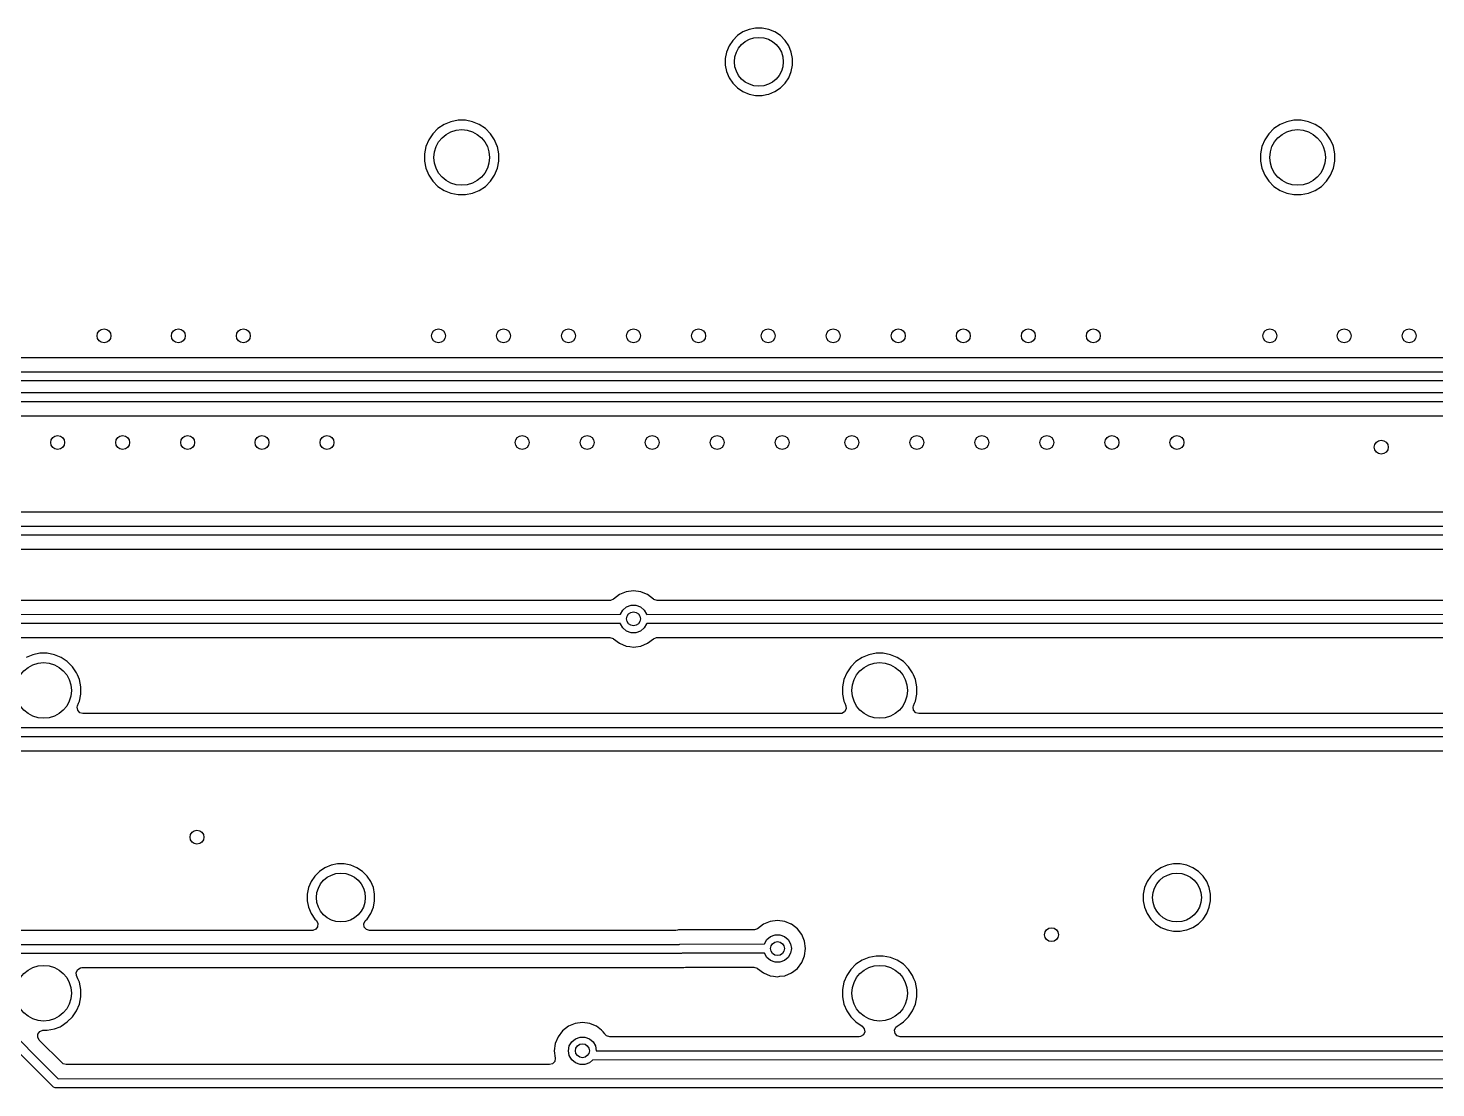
# Model space of a CAD drawing. Extents: x 0.7 to 11, y -6.1 to -1.6.
# Drawn here: x 8.534 to 9.727, y -5.02 to -4.121 of the extents above; entities that cross this region are included whole.
import ezdxf

# ---------------------------------------------------------------- set-up
doc = ezdxf.new("R2010")
doc.units = 0
doc.header["$MEASUREMENT"] = 0
doc.layers.add('BLACK', color=7, linetype='CONTINUOUS')

msp = doc.modelspace()

# ---------------------------------------------------------------- linework, layer by layer
at = {"layer": 'BLACK', "linetype": 'CONTINUOUS'}
for p, q in [((9.1353, -4.1274), (9.1314, -4.1314)), ((9.14, -4.1243), (9.1353, -4.1274)), ((9.1353, -4.1274), (9.1353, -4.1274)), ((9.1452, -4.1221), (9.14, -4.1243)), ((9.14, -4.1243), (9.14, -4.1243)), ((9.1507, -4.121), (9.1452, -4.1221)), ((9.1452, -4.1221), (9.1452, -4.1221)), ((9.1564, -4.121), (9.1507, -4.121)), ((9.1507, -4.121), (9.1507, -4.121)), ((9.1619, -4.1221), (9.1564, -4.121)), ((9.1564, -4.121), (9.1564, -4.121)), ((9.1671, -4.1243), (9.1619, -4.1221)), ((9.1619, -4.1221), (9.1619, -4.1221)), ((9.1718, -4.1274), (9.1671, -4.1243)), ((9.1671, -4.1243), (9.1671, -4.1243)), ((9.1757, -4.1314), (9.1718, -4.1274)), ((9.1718, -4.1274), (9.1718, -4.1274)), ((9.1282, -4.1361), (9.1261, -4.1413)), ((9.1314, -4.1314), (9.1282, -4.1361)), ((9.1282, -4.1361), (9.1282, -4.1361)), ((9.1314, -4.1314), (9.1314, -4.1314)), ((9.1789, -4.1361), (9.1757, -4.1314)), ((9.1757, -4.1314), (9.1757, -4.1314)), ((9.181, -4.1413), (9.1789, -4.1361)), ((9.1789, -4.1361), (9.1789, -4.1361)), ((9.1789, -4.1361), (9.1789, -4.1361)), ((9.1261, -4.1413), (9.125, -4.1468)), ((9.125, -4.1468), (9.125, -4.1468)), ((9.125, -4.1468), (9.125, -4.1524)), ((9.125, -4.1524), (9.125, -4.1524)), ((9.125, -4.1524), (9.125, -4.1524)), ((9.125, -4.1524), (9.1261, -4.1579)), ((9.1261, -4.1413), (9.1261, -4.1413)), ((9.1821, -4.1468), (9.181, -4.1413)), ((9.181, -4.1413), (9.181, -4.1413)), ((9.181, -4.1413), (9.181, -4.1413)), ((9.181, -4.1579), (9.1821, -4.1524)), ((9.1821, -4.1524), (9.1821, -4.1468)), ((9.1821, -4.1468), (9.1821, -4.1468)), ((9.1821, -4.1524), (9.1821, -4.1524)), ((9.1261, -4.1579), (9.1261, -4.1579)), ((9.1261, -4.1579), (9.1282, -4.1631)), ((9.1282, -4.1631), (9.1282, -4.1631)), ((9.1282, -4.1631), (9.1314, -4.1678)), ((9.1757, -4.1678), (9.1789, -4.1631)), ((9.1789, -4.1631), (9.181, -4.1579)), ((9.1314, -4.1678), (9.1314, -4.1678)), ((9.1314, -4.1678), (9.1353, -4.1718)), ((9.1353, -4.1718), (9.1353, -4.1718)), ((9.1353, -4.1718), (9.14, -4.1749)), ((9.14, -4.1749), (9.14, -4.1749)), ((9.14, -4.1749), (9.14, -4.1749)), ((9.14, -4.1749), (9.1452, -4.1771)), ((9.1619, -4.1771), (9.1671, -4.1749)), ((9.1671, -4.1749), (9.1718, -4.1718)), ((9.1718, -4.1718), (9.1757, -4.1678)), ((9.1452, -4.1771), (9.1452, -4.1771)), ((9.1452, -4.1771), (9.1452, -4.1771)), ((9.1452, -4.1771), (9.1507, -4.1782)), ((9.1507, -4.1782), (9.1507, -4.1782)), ((9.1507, -4.1782), (9.1564, -4.1782)), ((9.1564, -4.1782), (9.1601, -4.1774)), ((9.1601, -4.1774), (9.1619, -4.1771)), ((8.8985, -4.1992), (8.8924, -4.2004)), ((8.9047, -4.1992), (8.8985, -4.1992)), ((8.8985, -4.1992), (8.8985, -4.1992)), ((8.9108, -4.2004), (8.9047, -4.1992)), ((8.9047, -4.1992), (8.9047, -4.1992)), ((9.6071, -4.1992), (9.601, -4.2004)), ((9.6133, -4.1992), (9.6071, -4.1992)), ((9.6071, -4.1992), (9.6071, -4.1992)), ((9.6194, -4.2004), (9.6133, -4.1992)), ((9.6133, -4.1992), (9.6133, -4.1992)), ((8.8771, -4.2106), (8.8736, -4.2158)), ((8.8815, -4.2062), (8.8771, -4.2106)), ((8.8771, -4.2106), (8.8771, -4.2106)), ((8.8866, -4.2028), (8.8815, -4.2062)), ((8.8815, -4.2062), (8.8815, -4.2062)), ((8.8924, -4.2004), (8.8866, -4.2028)), ((8.8866, -4.2028), (8.8866, -4.2028)), ((8.8924, -4.2004), (8.8924, -4.2004)), ((8.9165, -4.2028), (8.9108, -4.2004)), ((8.9108, -4.2004), (8.9108, -4.2004)), ((8.9217, -4.2062), (8.9165, -4.2028)), ((8.9165, -4.2028), (8.9165, -4.2028)), ((8.9261, -4.2106), (8.9217, -4.2062)), ((8.9217, -4.2062), (8.9217, -4.2062)), ((8.9295, -4.2158), (8.9261, -4.2106)), ((8.9261, -4.2106), (8.9261, -4.2106)), ((9.5858, -4.2106), (9.5823, -4.2158)), ((9.5901, -4.2062), (9.5858, -4.2106)), ((9.5858, -4.2106), (9.5858, -4.2106)), ((9.5953, -4.2028), (9.5901, -4.2062)), ((9.5901, -4.2062), (9.5901, -4.2062)), ((9.601, -4.2004), (9.5953, -4.2028)), ((9.5953, -4.2028), (9.5953, -4.2028)), ((9.601, -4.2004), (9.601, -4.2004)), ((9.6252, -4.2028), (9.6194, -4.2004)), ((9.6194, -4.2004), (9.6194, -4.2004)), ((9.6303, -4.2062), (9.6252, -4.2028)), ((9.6252, -4.2028), (9.6252, -4.2028)), ((9.6347, -4.2106), (9.6303, -4.2062)), ((9.6303, -4.2062), (9.6303, -4.2062)), ((9.6382, -4.2158), (9.6347, -4.2106)), ((9.6347, -4.2106), (9.6347, -4.2106)), ((8.8713, -4.2215), (8.8701, -4.2276)), ((8.8736, -4.2158), (8.8713, -4.2215)), ((8.8713, -4.2215), (8.8713, -4.2215)), ((8.8736, -4.2158), (8.8736, -4.2158)), ((8.9315, -4.2207), (8.9295, -4.2158)), ((8.9295, -4.2158), (8.9295, -4.2158)), ((8.9319, -4.2215), (8.9315, -4.2207)), ((8.9331, -4.2276), (8.9319, -4.2215)), ((8.9319, -4.2215), (8.9319, -4.2215)), ((9.5799, -4.2215), (9.5787, -4.2276)), ((9.5823, -4.2158), (9.5799, -4.2215)), ((9.5799, -4.2215), (9.5799, -4.2215)), ((9.5823, -4.2158), (9.5823, -4.2158)), ((9.6402, -4.2207), (9.6382, -4.2158)), ((9.6382, -4.2158), (9.6382, -4.2158)), ((9.6405, -4.2215), (9.6402, -4.2207)), ((9.6418, -4.2276), (9.6405, -4.2215)), ((9.6405, -4.2215), (9.6405, -4.2215)), ((8.8701, -4.2276), (8.8701, -4.2338)), ((8.8701, -4.2338), (8.8713, -4.2399)), ((8.9319, -4.2399), (8.9331, -4.2338)), ((8.9331, -4.2338), (8.9331, -4.2276)), ((8.9331, -4.2276), (8.9331, -4.2276)), ((8.9331, -4.2276), (8.9331, -4.2276)), ((9.5787, -4.2276), (9.5787, -4.2338)), ((9.5787, -4.2338), (9.5799, -4.2399)), ((9.6405, -4.2399), (9.6418, -4.2338)), ((9.6418, -4.2338), (9.6418, -4.2276)), ((9.6418, -4.2276), (9.6418, -4.2276)), ((9.6418, -4.2276), (9.6418, -4.2276)), ((8.8713, -4.2399), (8.8713, -4.2399)), ((8.8713, -4.2399), (8.8736, -4.2456)), ((8.8736, -4.2456), (8.8736, -4.2456)), ((8.8736, -4.2456), (8.8771, -4.2508)), ((8.9261, -4.2508), (8.9295, -4.2456)), ((8.9295, -4.2456), (8.9319, -4.2399)), ((9.5799, -4.2399), (9.5799, -4.2399)), ((9.5799, -4.2399), (9.5823, -4.2456)), ((9.5823, -4.2456), (9.5823, -4.2456)), ((9.5823, -4.2456), (9.5858, -4.2508)), ((9.6347, -4.2508), (9.6382, -4.2456)), ((9.6382, -4.2456), (9.6405, -4.2399)), ((8.8771, -4.2508), (8.8771, -4.2508)), ((8.8771, -4.2508), (8.8815, -4.2552)), ((8.8815, -4.2552), (8.8815, -4.2552)), ((8.8815, -4.2552), (8.8866, -4.2586)), ((8.8866, -4.2586), (8.8866, -4.2586)), ((8.8866, -4.2586), (8.8924, -4.261)), ((8.9108, -4.261), (8.9165, -4.2586)), ((8.9165, -4.2586), (8.9217, -4.2552)), ((8.9217, -4.2552), (8.9261, -4.2508)), ((9.5858, -4.2508), (9.5858, -4.2508)), ((9.5858, -4.2508), (9.5901, -4.2552)), ((9.5901, -4.2552), (9.5901, -4.2552)), ((9.5901, -4.2552), (9.5953, -4.2586)), ((9.5953, -4.2586), (9.5953, -4.2586)), ((9.5953, -4.2586), (9.601, -4.261)), ((9.6194, -4.261), (9.6252, -4.2586)), ((9.6252, -4.2586), (9.6303, -4.2552)), ((9.6303, -4.2552), (9.6347, -4.2508)), ((8.8924, -4.261), (8.8924, -4.261)), ((8.8924, -4.261), (8.8985, -4.2622)), ((8.8985, -4.2622), (8.8985, -4.2622)), ((8.8985, -4.2622), (8.8985, -4.2622)), ((8.8985, -4.2622), (8.9047, -4.2622)), ((8.9047, -4.2622), (8.9108, -4.261)), ((8.9047, -4.2622), (8.9047, -4.2622)), ((9.601, -4.261), (9.601, -4.261)), ((9.601, -4.261), (9.6071, -4.2622)), ((9.6071, -4.2622), (9.6071, -4.2622)), ((9.6071, -4.2622), (9.6071, -4.2622)), ((9.6071, -4.2622), (9.6133, -4.2622)), ((9.6133, -4.2622), (9.6194, -4.261)), ((9.6133, -4.2622), (9.6133, -4.2622)), ((10.6319, -4.4006), (5.3019, -4.4006)), ((5.2987, -4.4125), (10.6417, -4.4124)), ((10.641, -4.4202), (5.301, -4.4203)), ((5.3061, -4.4302), (10.6417, -4.4301)), ((10.641, -4.4379), (5.3083, -4.438)), ((7.4786, -4.4498), (10.6358, -4.4498)), ((10.4823, -4.5315), (6.8118, -4.5315)), ((5.5866, -4.5434), (10.4968, -4.5433)), ((10.5008, -4.5511), (5.5835, -4.5512)), ((8.2939, -4.563), (10.5021, -4.563)), ((9.0303, -4.6053), (9.0277, -4.6063)), ((9.0304, -4.6052), (9.0303, -4.6053)), ((9.0353, -4.6014), (9.0304, -4.6052)), ((9.0304, -4.6052), (9.0304, -4.6052)), ((9.0411, -4.599), (9.0353, -4.6014)), ((9.0353, -4.6014), (9.0353, -4.6014)), ((9.0472, -4.5982), (9.0411, -4.599)), ((9.0411, -4.599), (9.0411, -4.599)), ((9.0534, -4.599), (9.0472, -4.5982)), ((9.0472, -4.5982), (9.0472, -4.5982)), ((9.0583, -4.601), (9.0534, -4.599)), ((9.0534, -4.599), (9.0534, -4.599)), ((9.0592, -4.6014), (9.0583, -4.601)), ((9.0641, -4.6052), (9.0592, -4.6014)), ((9.0642, -4.6053), (9.0641, -4.6052)), ((9.0641, -4.6052), (9.0641, -4.6052)), ((9.0645, -4.6055), (9.0642, -4.6053)), ((9.0672, -4.6063), (9.0645, -4.6055)), ((9.0273, -4.6063), (8.3585, -4.6063)), ((9.0277, -4.6063), (9.0273, -4.6063)), ((9.0361, -4.618), (9.0382, -4.6145)), ((9.0382, -4.6145), (9.0413, -4.6118)), ((9.0413, -4.6118), (9.0452, -4.6104)), ((9.0452, -4.6104), (9.0493, -4.6104)), ((9.0493, -4.6104), (9.0531, -4.6118)), ((9.0531, -4.6118), (9.0563, -4.6145)), ((9.0563, -4.6145), (9.0583, -4.618)), ((9.736, -4.6063), (9.0672, -4.6063)), ((8.3497, -4.6182), (9.0361, -4.6181)), ((9.0361, -4.6259), (8.3497, -4.626)), ((9.0361, -4.6181), (9.0361, -4.618)), ((9.0361, -4.6261), (9.0361, -4.6259)), ((9.0382, -4.6296), (9.0361, -4.6261)), ((9.0413, -4.6323), (9.0382, -4.6296)), ((9.0563, -4.6296), (9.0531, -4.6323)), ((9.0583, -4.6261), (9.0563, -4.6296)), ((9.0583, -4.618), (9.0584, -4.6182)), ((9.0584, -4.626), (9.0583, -4.6261)), ((9.0584, -4.6182), (9.7448, -4.6181)), ((9.7448, -4.6259), (9.0584, -4.626)), ((8.3585, -4.6378), (9.0273, -4.6378)), ((9.0273, -4.6378), (9.0299, -4.6386)), ((9.0299, -4.6386), (9.0303, -4.6388)), ((9.0303, -4.6388), (9.0304, -4.6389)), ((9.0304, -4.6389), (9.0304, -4.6389)), ((9.0304, -4.6389), (9.0353, -4.6427)), ((9.0452, -4.6337), (9.0413, -4.6323)), ((9.0493, -4.6337), (9.0452, -4.6337)), ((9.0531, -4.6323), (9.0493, -4.6337)), ((9.0592, -4.6427), (9.0641, -4.6389)), ((9.0641, -4.6389), (9.0642, -4.6388)), ((9.0641, -4.6389), (9.0641, -4.6389)), ((9.0642, -4.6388), (9.0668, -4.6378)), ((9.0668, -4.6378), (9.0672, -4.6378)), ((9.0672, -4.6378), (9.736, -4.6378)), ((8.5381, -4.6524), (8.5323, -4.6547)), ((8.5441, -4.6512), (8.5381, -4.6524)), ((8.5381, -4.6524), (8.5381, -4.6524)), ((8.5503, -4.6512), (8.5441, -4.6512)), ((8.5441, -4.6512), (8.5441, -4.6512)), ((8.5564, -4.6524), (8.5503, -4.6512)), ((8.5503, -4.6512), (8.5503, -4.6512)), ((8.5622, -4.6547), (8.5564, -4.6524)), ((8.5564, -4.6524), (8.5564, -4.6524)), ((9.0353, -4.6427), (9.0411, -4.6451)), ((9.0411, -4.6451), (9.0442, -4.6455)), ((9.0442, -4.6455), (9.0472, -4.6459)), ((9.0472, -4.6459), (9.0493, -4.6456)), ((9.0472, -4.6459), (9.0472, -4.6459)), ((9.0472, -4.6459), (9.0472, -4.6459)), ((9.0493, -4.6456), (9.0534, -4.6451)), ((9.0534, -4.6451), (9.0592, -4.6427)), ((9.2467, -4.6524), (9.241, -4.6547)), ((9.2528, -4.6512), (9.2467, -4.6524)), ((9.2467, -4.6524), (9.2467, -4.6524)), ((9.259, -4.6512), (9.2528, -4.6512)), ((9.2528, -4.6512), (9.2528, -4.6512)), ((9.2651, -4.6524), (9.259, -4.6512)), ((9.259, -4.6512), (9.259, -4.6512)), ((9.2708, -4.6547), (9.2651, -4.6524)), ((9.2651, -4.6524), (9.2651, -4.6524)), ((8.5673, -4.6582), (8.5622, -4.6547)), ((8.5622, -4.6547), (8.5622, -4.6547)), ((8.5717, -4.6626), (8.5673, -4.6582)), ((8.5673, -4.6582), (8.5673, -4.6582)), ((8.5752, -4.6677), (8.5717, -4.6626)), ((8.5717, -4.6626), (8.5717, -4.6626)), ((9.2314, -4.6626), (9.228, -4.6677)), ((9.2358, -4.6582), (9.2314, -4.6626)), ((9.2314, -4.6626), (9.2314, -4.6626)), ((9.241, -4.6547), (9.2358, -4.6582)), ((9.2358, -4.6582), (9.2358, -4.6582)), ((9.241, -4.6547), (9.241, -4.6547)), ((9.276, -4.6582), (9.2708, -4.6547)), ((9.2708, -4.6547), (9.2708, -4.6547)), ((9.2804, -4.6626), (9.276, -4.6582)), ((9.276, -4.6582), (9.276, -4.6582)), ((9.2838, -4.6677), (9.2804, -4.6626)), ((9.2804, -4.6626), (9.2804, -4.6626)), ((8.5759, -4.6695), (8.5752, -4.6677)), ((8.5752, -4.6677), (8.5752, -4.6677)), ((8.5775, -4.6735), (8.5759, -4.6695)), ((8.5782, -4.6766), (8.5775, -4.6735)), ((8.5788, -4.6796), (8.5782, -4.6766)), ((9.2256, -4.6735), (9.2244, -4.6796)), ((9.228, -4.6677), (9.2256, -4.6735)), ((9.2256, -4.6735), (9.2256, -4.6735)), ((9.228, -4.6677), (9.228, -4.6677)), ((9.2846, -4.6695), (9.2838, -4.6677)), ((9.2838, -4.6677), (9.2838, -4.6677)), ((9.2862, -4.6735), (9.2846, -4.6695)), ((9.2868, -4.6766), (9.2862, -4.6735)), ((9.2874, -4.6796), (9.2868, -4.6766)), ((8.5775, -4.6919), (8.5788, -4.6858)), ((8.5788, -4.6858), (8.5788, -4.6796)), ((8.5788, -4.6796), (8.5788, -4.6796)), ((8.5788, -4.6796), (8.5788, -4.6796)), ((9.2244, -4.6796), (9.2244, -4.6858)), ((9.2244, -4.6858), (9.2256, -4.6919)), ((9.2862, -4.6919), (9.2874, -4.6858)), ((9.2874, -4.6858), (9.2874, -4.6796)), ((9.2874, -4.6796), (9.2874, -4.6796)), ((9.2874, -4.6796), (9.2874, -4.6796)), ((8.5757, -4.6968), (8.576, -4.6956)), ((8.5761, -4.6995), (8.5757, -4.6968)), ((8.576, -4.6956), (8.5769, -4.6935)), ((8.5779, -4.7016), (8.5761, -4.6995)), ((8.5769, -4.6935), (8.5775, -4.6919)), ((9.2262, -4.7008), (9.2238, -4.7022)), ((9.2256, -4.6919), (9.2256, -4.6919)), ((9.2256, -4.6919), (9.2263, -4.6935)), ((9.2274, -4.6983), (9.2262, -4.7008)), ((9.2263, -4.6935), (9.2271, -4.6956)), ((9.2271, -4.6956), (9.2274, -4.6983)), ((9.2843, -4.6968), (9.2847, -4.6956)), ((9.2847, -4.6995), (9.2843, -4.6968)), ((9.2847, -4.6956), (9.2855, -4.6935)), ((9.2865, -4.7016), (9.2847, -4.6995)), ((9.2855, -4.6935), (9.2862, -4.6919)), ((8.5805, -4.7023), (8.5779, -4.7016)), ((9.2226, -4.7023), (8.5805, -4.7023)), ((9.2238, -4.7022), (9.2226, -4.7023)), ((9.2892, -4.7023), (9.2865, -4.7016)), ((9.9313, -4.7023), (9.2892, -4.7023)), ((10.6039, -4.722), (5.1354, -4.722)), ((5.1371, -4.7142), (10.6028, -4.7142)), ((6.1304, -4.7339), (10.5963, -4.7339)), ((8.7909, -4.8308), (8.7857, -4.833)), ((8.7964, -4.8297), (8.7909, -4.8308)), ((8.7909, -4.8308), (8.7909, -4.8308)), ((8.802, -4.8297), (8.7964, -4.8297)), ((8.7964, -4.8297), (8.7964, -4.8297)), ((8.8075, -4.8308), (8.802, -4.8297)), ((8.802, -4.8297), (8.802, -4.8297)), ((8.8127, -4.833), (8.8075, -4.8308)), ((8.8075, -4.8308), (8.8075, -4.8308)), ((9.4995, -4.8308), (9.4943, -4.833)), ((9.5051, -4.8297), (9.4995, -4.8308)), ((9.4995, -4.8308), (9.4995, -4.8308)), ((9.5107, -4.8297), (9.5051, -4.8297)), ((9.5051, -4.8297), (9.5051, -4.8297)), ((9.5162, -4.8308), (9.5107, -4.8297)), ((9.5107, -4.8297), (9.5107, -4.8297)), ((9.5214, -4.833), (9.5162, -4.8308)), ((9.5162, -4.8308), (9.5162, -4.8308)), ((8.777, -4.8401), (8.7739, -4.8447)), ((8.781, -4.8361), (8.777, -4.8401)), ((8.777, -4.8401), (8.777, -4.8401)), ((8.7857, -4.833), (8.781, -4.8361)), ((8.781, -4.8361), (8.781, -4.8361)), ((8.7857, -4.833), (8.7857, -4.833)), ((8.8174, -4.8361), (8.8127, -4.833)), ((8.8127, -4.833), (8.8127, -4.833)), ((8.8214, -4.8401), (8.8174, -4.8361)), ((8.8174, -4.8361), (8.8174, -4.8361)), ((8.8245, -4.8447), (8.8214, -4.8401)), ((8.8214, -4.8401), (8.8214, -4.8401)), ((9.4857, -4.8401), (9.4826, -4.8447)), ((9.4897, -4.8361), (9.4857, -4.8401)), ((9.4857, -4.8401), (9.4857, -4.8401)), ((9.4943, -4.833), (9.4897, -4.8361)), ((9.4897, -4.8361), (9.4897, -4.8361)), ((9.4943, -4.833), (9.4943, -4.833)), ((9.5261, -4.8361), (9.5214, -4.833)), ((9.5214, -4.833), (9.5214, -4.833)), ((9.5301, -4.8401), (9.5261, -4.8361)), ((9.5261, -4.8361), (9.5261, -4.8361)), ((9.5332, -4.8447), (9.5301, -4.8401)), ((9.5301, -4.8401), (9.5301, -4.8401)), ((8.7717, -4.8499), (8.7706, -4.8555)), ((8.7706, -4.8555), (8.7706, -4.8555)), ((8.7706, -4.8555), (8.7706, -4.8611)), ((8.7739, -4.8447), (8.7717, -4.8499)), ((8.7717, -4.8499), (8.7717, -4.8499)), ((8.7739, -4.8447), (8.7739, -4.8447)), ((8.8267, -4.8499), (8.8245, -4.8447)), ((8.8245, -4.8447), (8.8245, -4.8447)), ((8.8245, -4.8447), (8.8245, -4.8447)), ((8.8278, -4.8555), (8.8267, -4.8499)), ((8.8267, -4.8499), (8.8267, -4.8499)), ((8.8267, -4.8499), (8.8267, -4.8499)), ((8.8278, -4.8611), (8.8278, -4.8555)), ((8.8278, -4.8555), (8.8278, -4.8555)), ((9.4804, -4.8499), (9.4793, -4.8555)), ((9.4793, -4.8555), (9.4793, -4.8555)), ((9.4793, -4.8555), (9.4793, -4.8611)), ((9.4826, -4.8447), (9.4804, -4.8499)), ((9.4804, -4.8499), (9.4804, -4.8499)), ((9.4826, -4.8447), (9.4826, -4.8447)), ((9.5353, -4.8499), (9.5332, -4.8447)), ((9.5332, -4.8447), (9.5332, -4.8447)), ((9.5332, -4.8447), (9.5332, -4.8447)), ((9.5364, -4.8555), (9.5353, -4.8499)), ((9.5353, -4.8499), (9.5353, -4.8499)), ((9.5353, -4.8499), (9.5353, -4.8499)), ((9.5364, -4.8611), (9.5364, -4.8555)), ((9.5364, -4.8555), (9.5364, -4.8555)), ((8.7706, -4.8611), (8.7706, -4.8611)), ((8.7706, -4.8611), (8.7706, -4.8611)), ((8.7706, -4.8611), (8.7717, -4.8666)), ((8.7717, -4.8666), (8.7717, -4.8666)), ((8.7717, -4.8666), (8.7739, -4.8718)), ((8.8245, -4.8718), (8.8267, -4.8666)), ((8.8267, -4.8666), (8.8278, -4.8611)), ((8.8278, -4.8611), (8.8278, -4.8611)), ((9.4793, -4.8611), (9.4793, -4.8611)), ((9.4793, -4.8611), (9.4793, -4.8611)), ((9.4793, -4.8611), (9.4804, -4.8666)), ((9.4804, -4.8666), (9.4804, -4.8666)), ((9.4804, -4.8666), (9.4826, -4.8718)), ((9.5332, -4.8718), (9.5353, -4.8666)), ((9.5353, -4.8666), (9.5364, -4.8611)), ((9.5364, -4.8611), (9.5364, -4.8611)), ((8.7739, -4.8718), (8.7739, -4.8718)), ((8.7739, -4.8718), (8.777, -4.8765)), ((8.777, -4.8765), (8.777, -4.8765)), ((8.777, -4.8765), (8.7784, -4.8779)), ((8.7784, -4.8779), (8.7797, -4.8803)), ((8.7797, -4.8803), (8.7795, -4.883)), ((8.8186, -4.8806), (8.8198, -4.8781)), ((8.8198, -4.8781), (8.82, -4.8779)), ((8.82, -4.8779), (8.8214, -4.8765)), ((8.8214, -4.8765), (8.8245, -4.8718)), ((8.8214, -4.8765), (8.8214, -4.8765)), ((9.1631, -4.8785), (9.1574, -4.8809)), ((9.1693, -4.8777), (9.1631, -4.8785)), ((9.1631, -4.8785), (9.1631, -4.8785)), ((9.1755, -4.8785), (9.1693, -4.8777)), ((9.1693, -4.8777), (9.1693, -4.8777)), ((9.1809, -4.8808), (9.1755, -4.8785)), ((9.1755, -4.8785), (9.1755, -4.8785)), ((9.4826, -4.8718), (9.4826, -4.8718)), ((9.4826, -4.8718), (9.4857, -4.8765)), ((9.4857, -4.8765), (9.4857, -4.8765)), ((9.4857, -4.8765), (9.4897, -4.8805)), ((9.4897, -4.8805), (9.4897, -4.8805)), ((9.4897, -4.8805), (9.4943, -4.8836)), ((9.5214, -4.8836), (9.5261, -4.8805)), ((9.5261, -4.8805), (9.5301, -4.8765)), ((9.5301, -4.8765), (9.5332, -4.8718)), ((8.775, -4.8862), (8.1148, -4.8862)), ((8.7753, -4.8862), (8.775, -4.8862)), ((8.7779, -4.8852), (8.7753, -4.8862)), ((8.7795, -4.883), (8.7779, -4.8852)), ((8.819, -4.8833), (8.8186, -4.8806)), ((8.8208, -4.8854), (8.819, -4.8833)), ((8.8235, -4.8862), (8.8208, -4.8854)), ((9.0832, -4.8862), (8.8235, -4.8862)), ((9.0845, -4.886), (9.0832, -4.8862)), ((9.0853, -4.8858), (9.0845, -4.886)), ((9.0895, -4.8858), (9.0853, -4.8858)), ((9.1493, -4.8858), (9.0895, -4.8858)), ((9.1498, -4.8858), (9.1493, -4.8858)), ((9.1523, -4.8848), (9.1498, -4.8858)), ((9.1524, -4.8847), (9.1523, -4.8848)), ((9.1574, -4.8809), (9.1524, -4.8847)), ((9.1524, -4.8847), (9.1524, -4.8847)), ((9.1574, -4.8809), (9.1574, -4.8809)), ((9.1602, -4.894), (9.1634, -4.8913)), ((9.1634, -4.8913), (9.1672, -4.8899)), ((9.1672, -4.8899), (9.1713, -4.8899)), ((9.1713, -4.8899), (9.1752, -4.8913)), ((9.1752, -4.8913), (9.1783, -4.894)), ((9.1812, -4.8809), (9.1809, -4.8808)), ((9.1862, -4.8847), (9.1812, -4.8809)), ((9.1899, -4.8897), (9.1862, -4.8847)), ((9.1923, -4.8954), (9.1899, -4.8897)), ((9.4943, -4.8836), (9.4943, -4.8836)), ((9.4943, -4.8836), (9.4943, -4.8836)), ((9.4943, -4.8836), (9.4995, -4.8857)), ((9.4995, -4.8857), (9.4995, -4.8857)), ((9.4995, -4.8857), (9.4995, -4.8857)), ((9.4995, -4.8857), (9.5051, -4.8868)), ((9.5051, -4.8868), (9.5051, -4.8868)), ((9.5051, -4.8868), (9.5107, -4.8868)), ((9.5107, -4.8868), (9.5147, -4.886)), ((9.5147, -4.886), (9.5162, -4.8857)), ((9.5162, -4.8857), (9.5214, -4.8836)), ((7.649, -4.8981), (9.0859, -4.898)), ((9.0859, -4.898), (9.0866, -4.8977)), ((9.0866, -4.8977), (9.1582, -4.8976)), ((9.1582, -4.8975), (9.1602, -4.894)), ((9.1582, -4.8976), (9.1582, -4.8975)), ((9.1783, -4.894), (9.1804, -4.8975)), ((9.1804, -4.8975), (9.1811, -4.9016)), ((9.1811, -4.9016), (9.1804, -4.9056)), ((9.1931, -4.9016), (9.1923, -4.8954)), ((9.1923, -4.9077), (9.1931, -4.9016)), ((9.0878, -4.9058), (7.6487, -4.9059)), ((9.0885, -4.9055), (9.0878, -4.9058)), ((9.1582, -4.9054), (9.0885, -4.9055)), ((9.1582, -4.9056), (9.1582, -4.9054)), ((9.1602, -4.9092), (9.1582, -4.9056)), ((9.1634, -4.9118), (9.1602, -4.9092)), ((9.1672, -4.9132), (9.1634, -4.9118)), ((9.1713, -4.9132), (9.1672, -4.9132)), ((9.1752, -4.9118), (9.1713, -4.9132)), ((9.1783, -4.9092), (9.1752, -4.9118)), ((9.1804, -4.9056), (9.1783, -4.9092)), ((9.1862, -4.9184), (9.1899, -4.9135)), ((9.1899, -4.9135), (9.1923, -4.9077)), ((9.2358, -4.9149), (9.2314, -4.9193)), ((9.241, -4.9114), (9.2358, -4.9149)), ((9.2358, -4.9149), (9.2358, -4.9149)), ((9.2467, -4.9091), (9.241, -4.9114)), ((9.241, -4.9114), (9.241, -4.9114)), ((9.2528, -4.9079), (9.2467, -4.9091)), ((9.2467, -4.9091), (9.2467, -4.9091)), ((9.259, -4.9079), (9.2528, -4.9079)), ((9.2528, -4.9079), (9.2528, -4.9079)), ((9.2651, -4.9091), (9.259, -4.9079)), ((9.259, -4.9079), (9.259, -4.9079)), ((9.2708, -4.9114), (9.2651, -4.9091)), ((9.2651, -4.9091), (9.2651, -4.9091)), ((9.276, -4.9149), (9.2708, -4.9114)), ((9.2708, -4.9114), (9.2708, -4.9114)), ((9.2804, -4.9193), (9.276, -4.9149)), ((9.276, -4.9149), (9.276, -4.9149)), ((8.5749, -4.9218), (8.5761, -4.9193)), ((8.5752, -4.9245), (8.5749, -4.9218)), ((8.5763, -4.9271), (8.5752, -4.9245)), ((8.5761, -4.9193), (8.5785, -4.9179)), ((8.5775, -4.9302), (8.5763, -4.9271)), ((8.5785, -4.9179), (8.5797, -4.9177)), ((8.5797, -4.9177), (9.0891, -4.9177)), ((9.0891, -4.9177), (9.0899, -4.9175)), ((9.0891, -4.9177), (9.0891, -4.9177)), ((9.0899, -4.9175), (9.0912, -4.9173)), ((9.0912, -4.9173), (9.1493, -4.9173)), ((9.1493, -4.9173), (9.152, -4.9181)), ((9.152, -4.9181), (9.1523, -4.9184)), ((9.1523, -4.9184), (9.1524, -4.9184)), ((9.1524, -4.9184), (9.1524, -4.9184)), ((9.1524, -4.9184), (9.1574, -4.9222)), ((9.1574, -4.9222), (9.1631, -4.9246)), ((9.1631, -4.9246), (9.1659, -4.925)), ((9.1659, -4.925), (9.1693, -4.9254)), ((9.1693, -4.9254), (9.1713, -4.9251)), ((9.1693, -4.9254), (9.1693, -4.9254)), ((9.1693, -4.9254), (9.1693, -4.9254)), ((9.1713, -4.9251), (9.1755, -4.9246)), ((9.1755, -4.9246), (9.1812, -4.9222)), ((9.1812, -4.9222), (9.1862, -4.9184)), ((9.228, -4.9244), (9.2256, -4.9302)), ((9.2314, -4.9193), (9.228, -4.9244)), ((9.228, -4.9244), (9.228, -4.9244)), ((9.2314, -4.9193), (9.2314, -4.9193)), ((9.2838, -4.9244), (9.2804, -4.9193)), ((9.2804, -4.9193), (9.2804, -4.9193)), ((9.2849, -4.9271), (9.2838, -4.9244)), ((9.2838, -4.9244), (9.2838, -4.9244)), ((9.2862, -4.9302), (9.2849, -4.9271)), ((8.5788, -4.9363), (8.5775, -4.9302)), ((8.5775, -4.9302), (8.5775, -4.9302)), ((8.5788, -4.9425), (8.5788, -4.9363)), ((8.5788, -4.9363), (8.5788, -4.9363)), ((8.5788, -4.9363), (8.5788, -4.9363)), ((9.2256, -4.9302), (9.2244, -4.9363)), ((9.2244, -4.9363), (9.2244, -4.9425)), ((9.2256, -4.9302), (9.2256, -4.9302)), ((9.2874, -4.9363), (9.2862, -4.9302)), ((9.2862, -4.9302), (9.2862, -4.9302)), ((9.2874, -4.9425), (9.2874, -4.9363)), ((9.2874, -4.9363), (9.2874, -4.9363)), ((9.2874, -4.9363), (9.2874, -4.9363)), ((8.493, -4.9455), (8.5595, -5.0119)), ((8.5752, -4.9543), (8.5775, -4.9486)), ((8.5775, -4.9486), (8.5788, -4.9425)), ((9.2244, -4.9425), (9.2256, -4.9486)), ((9.2256, -4.9486), (9.2256, -4.9486)), ((9.2256, -4.9486), (9.228, -4.9543)), ((9.2838, -4.9543), (9.2862, -4.9486)), ((9.2862, -4.9486), (9.2874, -4.9425)), ((8.5556, -5.019), (8.4891, -4.9527)), ((8.5622, -4.9673), (8.5673, -4.9638)), ((8.5673, -4.9638), (8.5717, -4.9595)), ((8.5717, -4.9595), (8.5752, -4.9543)), ((9.228, -4.9543), (9.228, -4.9543)), ((9.228, -4.9543), (9.2314, -4.9595)), ((9.2314, -4.9595), (9.2314, -4.9595)), ((9.2314, -4.9595), (9.2358, -4.9638)), ((9.2358, -4.9638), (9.2358, -4.9638)), ((9.2358, -4.9638), (9.2412, -4.9674)), ((9.2733, -4.9656), (9.276, -4.9638)), ((9.276, -4.9638), (9.2804, -4.9595)), ((9.2804, -4.9595), (9.2838, -4.9543)), ((8.5422, -4.9768), (8.5424, -4.9741)), ((8.5424, -4.9741), (8.5441, -4.9719)), ((8.5441, -4.9719), (8.5466, -4.9709)), ((8.5466, -4.9709), (8.547, -4.9709)), ((8.547, -4.9709), (8.5503, -4.9709)), ((8.5503, -4.9709), (8.5564, -4.9697)), ((8.5503, -4.9709), (8.5503, -4.9709)), ((8.5564, -4.9697), (8.5611, -4.9678)), ((8.5611, -4.9678), (8.5622, -4.9673)), ((8.5622, -4.9673), (8.5622, -4.9673)), ((8.5622, -4.9673), (8.5622, -4.9673)), ((8.9871, -4.9713), (8.9833, -4.9763)), ((8.992, -4.9675), (8.9871, -4.9713)), ((8.9978, -4.9652), (8.992, -4.9675)), ((9.0039, -4.9643), (8.9978, -4.9652)), ((8.9978, -4.9652), (8.9978, -4.9652)), ((9.0101, -4.9652), (9.0039, -4.9643)), ((9.0039, -4.9643), (9.0039, -4.9643)), ((9.0151, -4.9672), (9.0101, -4.9652)), ((9.0101, -4.9652), (9.0101, -4.9652)), ((9.0159, -4.9675), (9.0151, -4.9672)), ((9.0202, -4.9709), (9.0159, -4.9675)), ((9.0208, -4.9713), (9.0202, -4.9709)), ((9.0215, -4.9722), (9.0208, -4.9713)), ((9.0229, -4.974), (9.0215, -4.9722)), ((9.0232, -4.9744), (9.0229, -4.974)), ((9.0244, -4.9756), (9.0232, -4.9744)), ((9.0271, -4.9764), (9.0244, -4.9756)), ((9.2421, -4.9747), (9.2397, -4.9762)), ((9.2412, -4.9674), (9.2429, -4.9695)), ((9.2433, -4.9723), (9.2421, -4.9747)), ((9.2429, -4.9695), (9.2433, -4.9723)), ((9.2685, -4.9708), (9.2697, -4.9683)), ((9.2689, -4.9735), (9.2685, -4.9708)), ((9.2707, -4.9756), (9.2689, -4.9735)), ((9.2697, -4.9683), (9.2707, -4.9674)), ((9.2707, -4.9674), (9.2733, -4.9656)), ((9.2734, -4.9764), (9.2707, -4.9756)), ((8.5435, -4.9792), (8.5422, -4.9768)), ((8.5629, -4.9986), (8.5435, -4.9792)), ((8.9809, -4.982), (8.9801, -4.9882)), ((8.9833, -4.9763), (8.9809, -4.982)), ((8.9809, -4.982), (8.9809, -4.982)), ((8.9921, -4.9882), (8.9928, -4.9841)), ((8.9928, -4.9841), (8.9949, -4.9806)), ((8.9949, -4.9806), (8.998, -4.978)), ((8.998, -4.978), (9.0019, -4.9766)), ((9.0019, -4.9766), (9.006, -4.9766)), ((9.006, -4.9766), (9.0098, -4.978)), ((9.0098, -4.978), (9.013, -4.9806)), ((9.013, -4.9806), (9.015, -4.9841)), ((9.015, -4.9841), (9.0157, -4.9882)), ((9.2384, -4.9764), (9.0271, -4.9764)), ((9.2397, -4.9762), (9.2384, -4.9764)), ((9.9471, -4.9764), (9.2734, -4.9764)), ((8.5637, -4.9992), (8.5629, -4.9986)), ((8.5663, -5), (8.5637, -4.9992)), ((8.9787, -4.9992), (8.9761, -5)), ((8.9805, -4.9972), (8.9787, -4.9992)), ((8.9801, -4.9882), (8.9801, -4.9882)), ((8.9801, -4.9882), (8.9809, -4.9945)), ((8.9809, -4.9945), (8.9805, -4.9972)), ((8.9928, -4.9922), (8.9921, -4.9882)), ((8.9949, -4.9958), (8.9928, -4.9922)), ((8.998, -4.9984), (8.9949, -4.9958)), ((9.0019, -4.9998), (8.998, -4.9984)), ((9.0098, -4.9984), (9.006, -4.9998)), ((9.0126, -4.9961), (9.0098, -4.9984)), ((10.581, -4.996), (9.0126, -4.9961)), ((9.0157, -4.9882), (9.0157, -4.9883)), ((9.0157, -4.9883), (10.5827, -4.9882)), ((8.9761, -5), (8.5663, -5)), ((9.006, -4.9998), (9.0019, -4.9998)), ((8.557, -5.0196), (8.5556, -5.019)), ((8.5578, -5.0197), (8.557, -5.0196)), ((9.8708, -5.0196), (8.5578, -5.0197)), ((8.5595, -5.0119), (9.8708, -5.0118))]:
    msp.add_line(p, q, dxfattribs=at)
at = {"layer": 'BLACK'}
for centre, radius in [((9.1535, -4.1496), 0.0207), ((8.9016, -4.2307), 0.0236), ((9.6102, -4.2307), 0.0236), ((8.5984, -4.3819), 0.00591), ((8.6614, -4.3819), 0.00591), ((8.7165, -4.3819), 0.00591), ((8.8819, -4.3819), 0.00591), ((8.937, -4.3819), 0.00591), ((8.9921, -4.3819), 0.00591), ((9.0472, -4.3819), 0.00591), ((9.1024, -4.3819), 0.00591), ((9.1614, -4.3819), 0.00591), ((9.2165, -4.3819), 0.00591), ((9.2717, -4.3819), 0.00591), ((9.3268, -4.3819), 0.00591), ((9.3819, -4.3819), 0.00591), ((9.437, -4.3819), 0.00591), ((9.5866, -4.3819), 0.00591), ((9.6496, -4.3819), 0.00591), ((9.7047, -4.3819), 0.00591), ((8.5591, -4.4724), 0.00591), ((8.6142, -4.4724), 0.00591), ((8.6693, -4.4724), 0.00591), ((8.7323, -4.4724), 0.00591), ((8.7874, -4.4724), 0.00591), ((8.9528, -4.4724), 0.00591), ((9.0079, -4.4724), 0.00591), ((9.063, -4.4724), 0.00591), ((9.1181, -4.4724), 0.00591), ((9.1732, -4.4724), 0.00591), ((9.2323, -4.4724), 0.00591), ((9.2874, -4.4724), 0.00591), ((9.3425, -4.4724), 0.00591), ((9.3976, -4.4724), 0.00591), ((9.4528, -4.4724), 0.00591), ((9.5079, -4.4724), 0.00591), ((9.6811, -4.4764), 0.00591), ((9.0472, -4.622), 0.00591), ((8.5472, -4.6827), 0.0236), ((9.2559, -4.6827), 0.0236), ((8.6772, -4.8071), 0.00591), ((8.7992, -4.8583), 0.0207), ((9.5079, -4.8583), 0.0207), ((9.4016, -4.8898), 0.00591), ((9.1693, -4.9016), 0.00591), ((8.5472, -4.9394), 0.0236), ((9.2559, -4.9394), 0.0236), ((9.0039, -4.9882), 0.00591)]:
    msp.add_circle(centre, radius, dxfattribs=at)

doc.saveas('drawing.dxf')
